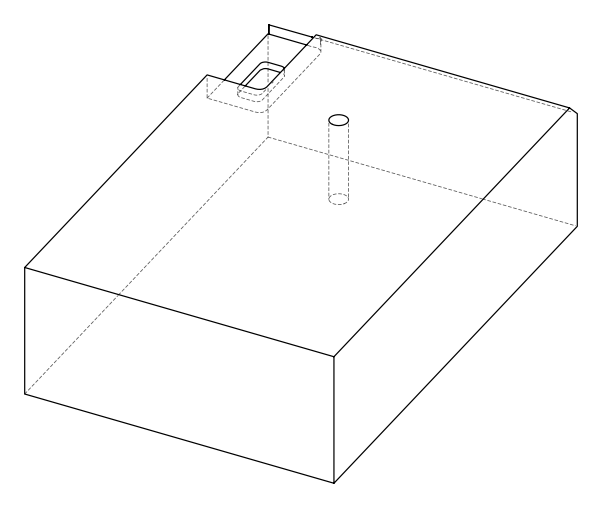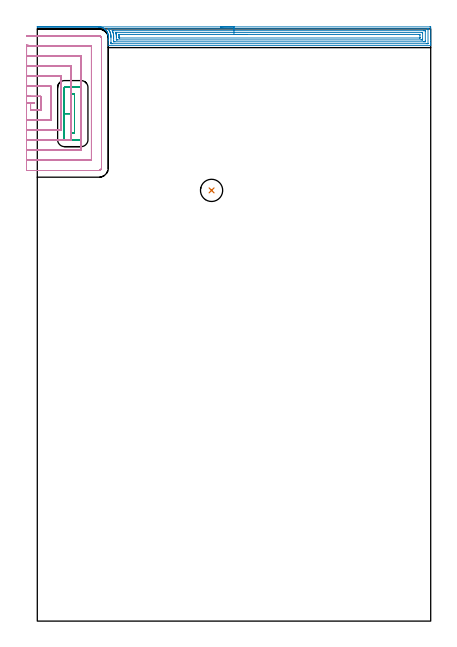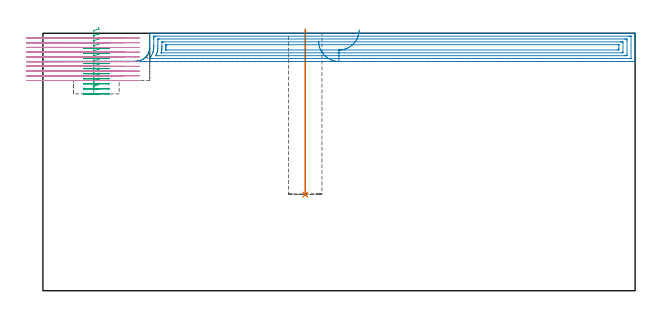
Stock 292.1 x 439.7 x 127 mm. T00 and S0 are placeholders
(PLAN: 4 operations, 2 tool changes, 47.2 min)
(1 INDEXABLE_INSERT_DRILL_BLIND_HOLE_FROM_SOLID | STEP1POCKET | NXT0302_004 | 0.33 min | 16943 mm3)
(2 AREA_MILL | FG_CHAMFER_SURFACE | UGT0205_001 | 10.31 min | 27567 mm3)
(3 MILL_RECTANGULAR_POCKET | POCKET_RECTANGULAR_STRAIGHT | NXT0201_013 | Follow Part, ap 2.5, ae 75% | 5.16 min | 32301 mm3)
(4 MILL_SLOT | SLOT_PARTIAL_RECTANGULAR | NXT0201_013 | Follow Part, ap 2.5, ae 75% | 31.39 min | 105203 mm3)
(TOOL NXT0302_004 | Index. Insert Drill 16.5mm [880-D1650L20-05] | D16.5 PA176 FL83 Z2)
(TOOL UGT0205_001 | Chamfer Mill 20 x 3 x 45 deg. | D20 FL50 Z2)
(TOOL NXT0201_013 | ENDMILL 10mm | D10 FL30 Z4)
(OP 1 INDEXABLE_INSERT_DRILL_BLIND_HOLE_FROM_SOLID)
G17 G21 G94 G90
T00 M6
G54
G17 G0 G90 X129.4 Y319.8 S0 M3
G43 Z137. H1
G94 G81 G98 Z47.4 F250. R129.
G80
M5
M2
(OP 2 AREA_MILL)
G17 G21 G94 G90
T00 M6
G54
G17 G0 G90 X136.016 Y441.2 S1061 M3
G43 Z137. H0
Z123.1
G94 G1 X136.054 Z122.229 F250.
X136.168 Z121.364
X136.357 Z120.512
X136.619 Z119.68
X136.953 Z118.874
X137.356 Z118.1
X137.824 Z117.364
X138.356 Z116.672
X138.945 Z116.029
X139.588 Z115.44
X140.28 Z114.909
X141.016 Z114.44
X141.79 Z114.037
X142.596 Z113.703
X143.428 Z113.441
X144.279 Z113.252
X145.144 Z113.138
X146.016 Z113.1
X291.494
X292.006 Y441.195 Z113.103
X292.09 Y441.192 Z113.106
X292.1 Y441.103 Z113.194
Y431.183 Z123.112
Y429.745 Z124.552
Y428.555 Z125.74
Y427.927 Z126.373
Y427.571 Z126.728
X292.097 Y427.433 Z126.859
X292.09 Y427.302 Z126.988
X291.94 Y427.3 Z127.
X52.749
X52.71 Y427.304 Z126.991
X52.7 Y427.384 Z126.914
X52.699 Y431.283 Z123.016
X52.698 Y432.059 Z122.234
Y433.64 Z120.655
X52.681 Y434.532 Z119.763
X52.652 Y434.949 Z119.345
X52.629 Y435.126 Z119.168
X52.599 Y435.366 Z118.931
X52.587 Y435.425 Z118.871
X52.555 Y435.564 Z118.732
X52.484 Y435.874 Z118.424
X52.357 Y436.319 Z117.98
X52.313 Y436.441 Z117.859
X52.193 Y436.769 Z117.531
X51.996 Y437.211 Z117.087
X51.94 Y437.317 Z116.981
X51.704 Y437.764 Z116.534
X51.598 Y437.936 Z116.363
X51.484 Y438.104 Z116.196
X51.367 Y438.257 Z116.043
X51.159 Y438.531 Z115.768
X51.113 Y438.584 Z115.715
X51.072 Y438.631 Z115.666
X51.006 Y438.71 Z115.589
X50.81 Y438.94 Z115.359
X50.756 Y438.995 Z115.302
X50.345 Y439.374 Z114.922
X49.916 Y439.732 Z114.566
X49.698 Y439.888 Z114.411
X49.364 Y440.099 Z114.2
X49.022 Y440.294 Z114.005
X48.578 Y440.504 Z113.793
X48.127 Y440.689 Z113.61
X48.068 Y440.71 Z113.589
X47.869 Y440.779 Z113.517
X47.531 Y440.874 Z113.424
X47.49 Y440.884 Z113.414
X47.394 Y440.906 Z113.389
X47.233 Y440.946 Z113.352
X47.167 Y440.959 Z113.34
X46.935 Y441.003 Z113.296
X46.786 Y441.026 Z113.273
X46.65 Y441.044 Z113.255
X46.637 Y441.046 Z113.253
X46.488 Y441.062 Z113.234
X46.389 Y441.069 Z113.225
X46.309 Y441.076 Z113.219
X46.265 Y441.079 Z113.215
X46.211 Y441.084 Z113.211
X46.056 Y441.092 Z113.206
X45.828 Y441.099 Z113.201
X45.746 Z113.2
X45.701 Y441.1
X0.092
X0.005 Y441.103 Z113.189
X-0.01 Y441.134 Z113.157
X-0.013 Y441.137 Z113.154
X-0.056 Y441.187 Z113.102
X0.007 Y441.197 Z113.098
X0.055 Y441.199 Z113.1
X0.092 Y441.2
X146.016
Y439.786 Z114.514
X289.709 Y439.785 Z114.515
X289.873 Y439.784 Z114.516
X290.055 Y439.779 Z114.521
X290.091 Y439.777 Z114.523
X290.095 Y439.752 Z114.548
X290.097 Y439.724 Z114.576
X290.1 Y439.562 Z114.738
X290.099 Y428.919 Z125.381
X290.096 Y428.816 Z125.484
X290.091 Y428.749 Z125.551
X290.087 Y428.721 Z125.579
X290.072 Y428.72 Z125.58
X289.709 Y428.715 Z125.585
X289.546
X288.816 Y428.714 Z125.586
X55.71
X54.981 Y428.716 Z125.584
X54.814 Y428.718 Z125.582
X54.709 Y428.722 Z125.578
X54.706 Y428.754 Z125.546
X54.701 Y428.829 Z125.471
X54.7 Y429.431 Z124.869
X54.699 Y429.707 Z124.593
X54.697 Y433.214 Z121.086
X54.691 Y433.812 Z120.488
X54.686 Y434.101 Z120.199
X54.663 Y434.688 Z119.612
X54.639 Y435.024 Z119.276
X54.569 Y435.564 Z118.736
X54.457 Y436.079 Z118.221
X54.354 Y436.441 Z117.859
X54.292 Y436.649 Z117.651
X54.088 Y437.219 Z117.081
X54.046 Y437.317 Z116.983
X54.012 Y437.392 Z116.908
X53.603 Y438.193 Z116.107
X53.452 Y438.451 Z115.849
X53.196 Y438.83 Z115.47
X53.016 Y439.069 Z115.231
X52.473 Y439.778 Z114.522
X54.088 Y439.785 Z114.515
X146.016 Y439.786 Z114.514
Y438.371 Z115.929
X287.031
X287.745 Y438.369 Z115.931
X287.924 Y438.365 Z115.935
X288.09 Y438.359 Z115.941
X288.095 Y438.193 Z116.107
X288.099 Y438.021 Z116.279
X288.1 Y431.011 Z123.289
X288.095 Y430.307 Z123.993
X288.093 Y430.141 Z124.159
X287.924 Y430.136 Z124.164
X287.212 Y430.13 Z124.17
X287.031 Y430.129 Z124.171
X57.658
X56.945 Y430.131 Z124.169
X56.766 Y430.134 Z124.166
X56.715 Y430.135 Z124.165
X56.705 Y430.242 Z124.058
X56.701 Y430.307 Z123.993
X56.699 Y430.372 Z123.928
Y431.183 Z123.117
X56.698 Y433.002 Z121.298
X56.694 Y433.812 Z120.488
X56.693 Y433.883 Z120.417
X56.669 Y434.688 Z119.612
X56.665 Y434.787 Z119.513
X56.577 Y435.564 Z118.736
X56.548 Y435.778 Z118.522
X56.391 Y436.441 Z117.859
X56.249 Y436.948 Z117.352
X56.111 Y437.317 Z116.983
X55.873 Y437.905 Z116.395
X55.734 Y438.193 Z116.107
X55.692 Y438.284 Z116.016
X55.663 Y438.356 Z115.944
X55.661 Y438.366 Z115.934
X55.667 Y438.367 Z115.933
X55.693 Y438.37 Z115.93
X55.873 Y438.371 Z115.929
X56.584
X146.016
Y436.957 Z117.343
X285.613
X285.969 Y436.953 Z117.347
X286.033 Y436.95 Z117.35
X286.09 Y436.945 Z117.355
X286.1 Y436.441 Z117.859
X286.099 Y432.059 Z122.241
X286.09 Y431.641 Z122.659
X286.079 Y431.55 Z122.75
X285.948 Y431.547 Z122.753
X285.771 Y431.544 Z122.756
X285.246 Y431.543 Z122.757
X284.88
X59.443
X59.075 Y431.545 Z122.755
X58.774 Y431.55 Z122.75
X58.708 Y431.552 Z122.748
X58.705 Y431.668 Z122.632
X58.699 Y431.914 Z122.386
X58.695 Y433.671 Z120.629
X58.692 Y433.812 Z120.488
X58.674 Y434.567 Z119.733
X58.666 Y434.688 Z119.612
X58.597 Y435.519 Z118.781
X58.592 Y435.564 Z118.736
X58.551 Y435.889 Z118.411
X58.426 Y436.441 Z117.859
X58.391 Y436.598 Z117.702
X58.313 Y436.928 Z117.372
X58.314 Y436.952 Z117.348
X58.322 Y436.953 Z117.347
X58.354 Y436.955 Z117.345
X58.419 Y436.957 Z117.343
X58.551
X146.016
Y435.543 Z118.757
X283.483
X283.9 Y435.536 Z118.764
X284.09 Y435.528 Z118.772
X284.093 Y435.418 Z118.882
X284.099 Y434.938 Z119.362
Y433.186 Z121.114
X284.093 Y432.976 Z121.324
X284.09 Y432.963 Z121.337
X284.085 Y432.961 Z121.339
X284.06 Y432.959 Z121.341
X284.006 Y432.957 Z121.343
X283.897
X61.206
X60.796 Y432.964 Z121.336
X60.707 Y432.969 Z121.331
X60.703 Y433.032 Z121.268
X60.7 Y433.095 Z121.205
X60.696 Y433.459 Z120.841
X60.69 Y433.812 Z120.488
X60.679 Y434.351 Z119.949
X60.664 Y434.688 Z119.612
X60.624 Y435.281 Z119.019
X60.613 Y435.507 Z118.793
Y435.537 Z118.763
X60.631 Y435.539 Z118.761
X60.684 Y435.541 Z118.759
X60.793 Y435.542 Z118.758
X146.016 Y435.543 Z118.757
X146.888 Z118.795
X147.752 Z118.909
X148.604 Z119.098
X149.436 Z119.36
X150.242 Z119.694
X151.016 Z120.097
X151.752 Z120.565
X152.444 Z121.097
X153.087 Z121.686
X153.676 Z122.329
X154.207 Z123.021
X154.676 Z123.757
X155.079 Z124.531
X155.413 Z125.337
X155.675 Z126.169
X155.864 Z127.021
X155.978 Z127.885
X156.016 Z128.757
G0 Z137.
M5
M2
(OP 3 MILL_RECTANGULAR_POCKET)
G17 G21 G94 G90
T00 M6
G54
G17 G0 G90 X27.6 Y387.805 S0 M3
G43 Z137. H0
Z130.
G94 G1 Y391.3 Z129.063 F250.
X25.1 Z128.394
Y376.8 Z124.508
Y362.3 F500.
X27.6
Y391.3
X25.1
Y376.8
X20.1
Y357.4
X20.105 Y357.345
X20.145 Y357.305
X20.2 Y357.3
X32.5
X32.555 Y357.305
X32.595 Y357.345
X32.6 Y357.4
Y396.2
X32.595 Y396.255
X32.555 Y396.295
X32.5 Y396.3
X20.2
X20.145 Y396.295
X20.105 Y396.255
X20.1 Y396.2
Y376.8
Y375.8
G0 X27.6 Y387.805 Z127.508
G1 Y391.3 Z126.572 F250.
X25.1 Z125.902
Y376.8 Z122.017
Y362.3 F500.
X27.6
Y391.3
X25.1
Y376.8
X20.1
Y357.4
X20.105 Y357.345
X20.145 Y357.305
X20.2 Y357.3
X32.5
X32.555 Y357.305
X32.595 Y357.345
X32.6 Y357.4
Y396.2
X32.595 Y396.255
X32.555 Y396.295
X32.5 Y396.3
X20.2
X20.145 Y396.295
X20.105 Y396.255
X20.1 Y396.2
Y376.8
Y375.8
G0 X27.6 Y387.805 Z125.017
G1 Y391.3 Z124.08 F250.
X25.1 Z123.41
Y376.8 Z119.525
Y362.3 F500.
X27.6
Y391.3
X25.1
Y376.8
X20.1
Y357.4
X20.105 Y357.345
X20.145 Y357.305
X20.2 Y357.3
X32.5
X32.555 Y357.305
X32.595 Y357.345
X32.6 Y357.4
Y396.2
X32.595 Y396.255
X32.555 Y396.295
X32.5 Y396.3
X20.2
X20.145 Y396.295
X20.105 Y396.255
X20.1 Y396.2
Y376.8
Y375.8
G0 X27.6 Y387.805 Z122.525
G1 Y391.3 Z121.588 F250.
X25.1 Z120.919
Y376.8 Z117.033
Y362.3 F500.
X27.6
Y391.3
X25.1
Y376.8
X20.1
Y357.4
X20.105 Y357.345
X20.145 Y357.305
X20.2 Y357.3
X32.5
X32.555 Y357.305
X32.595 Y357.345
X32.6 Y357.4
Y396.2
X32.595 Y396.255
X32.555 Y396.295
X32.5 Y396.3
X20.2
X20.145 Y396.295
X20.105 Y396.255
X20.1 Y396.2
Y376.8
Y375.8
G0 X27.6 Y387.805 Z120.033
G1 Y391.3 Z119.097 F250.
X25.1 Z118.427
Y376.8 Z114.542
Y362.3 F500.
X27.6
Y391.3
X25.1
Y376.8
X20.1
Y357.4
X20.105 Y357.345
X20.145 Y357.305
X20.2 Y357.3
X32.5
X32.555 Y357.305
X32.595 Y357.345
X32.6 Y357.4
Y396.2
X32.595 Y396.255
X32.555 Y396.295
X32.5 Y396.3
X20.2
X20.145 Y396.295
X20.105 Y396.255
X20.1 Y396.2
Y376.8
Y375.8
G0 X27.6 Y387.805 Z117.542
G1 Y391.3 Z116.605 F250.
X25.1 Z115.935
Y376.8 Z112.05
Y362.3 F500.
X27.6
Y391.3
X25.1
Y376.8
X20.1
Y357.4
X20.105 Y357.345
X20.145 Y357.305
X20.2 Y357.3
X32.5
X32.555 Y357.305
X32.595 Y357.345
X32.6 Y357.4
Y396.2
X32.595 Y396.255
X32.555 Y396.295
X32.5 Y396.3
X20.2
X20.145 Y396.295
X20.105 Y396.255
X20.1 Y396.2
Y376.8
Y375.8
G0 X27.6 Y387.805 Z115.05
G1 Y391.3 Z114.113 F250.
X25.1 Z113.444
Y376.8 Z109.558
Y362.3 F500.
X27.6
Y391.3
X25.1
Y376.8
X20.1
Y357.4
X20.105 Y357.345
X20.145 Y357.305
X20.2 Y357.3
X32.5
X32.555 Y357.305
X32.595 Y357.345
X32.6 Y357.4
Y396.2
X32.595 Y396.255
X32.555 Y396.295
X32.5 Y396.3
X20.2
X20.145 Y396.295
X20.105 Y396.255
X20.1 Y396.2
Y376.8
Y375.8
G0 X27.6 Y387.805 Z112.558
G1 Y391.3 Z111.622 F250.
X25.1 Z110.952
Y376.8 Z107.067
Y362.3 F500.
X27.6
Y391.3
X25.1
Y376.8
X20.1
Y357.4
X20.105 Y357.345
X20.145 Y357.305
X20.2 Y357.3
X32.5
X32.555 Y357.305
X32.595 Y357.345
X32.6 Y357.4
Y396.2
X32.595 Y396.255
X32.555 Y396.295
X32.5 Y396.3
X20.2
X20.145 Y396.295
X20.105 Y396.255
X20.1 Y396.2
Y376.8
Y375.8
G0 X27.6 Y387.805 Z110.067
G1 Y391.3 Z109.13 F250.
X25.1 Z108.46
Y376.8 Z104.575
Y362.3 F500.
X27.6
Y391.3
X25.1
Y376.8
X20.1
Y357.4
X20.105 Y357.345
X20.145 Y357.305
X20.2 Y357.3
X32.5
X32.555 Y357.305
X32.595 Y357.345
X32.6 Y357.4
Y396.2
X32.595 Y396.255
X32.555 Y396.295
X32.5 Y396.3
X20.2
X20.145 Y396.295
X20.105 Y396.255
X20.1 Y396.2
Y376.8
Y375.8
G0 X27.6 Y387.805 Z107.575
G1 Y391.3 Z106.638 F250.
X25.1 Z105.969
Y376.8 Z102.083
Y362.3 F500.
X27.6
Y391.3
X25.1
Y376.8
X20.1
Y357.4
X20.105 Y357.345
X20.145 Y357.305
X20.2 Y357.3
X32.5
X32.555 Y357.305
X32.595 Y357.345
X32.6 Y357.4
Y396.2
X32.595 Y396.255
X32.555 Y396.295
X32.5 Y396.3
X20.2
X20.145 Y396.295
X20.105 Y396.255
X20.1 Y396.2
Y376.8
Y375.8
G0 X27.6 Y387.805 Z105.083
G1 Y391.3 Z104.147 F250.
X25.1 Z103.477
Y376.8 Z99.592
Y362.3 F500.
X27.6
Y391.3
X25.1
Y376.8
X20.1
Y357.4
X20.105 Y357.345
X20.145 Y357.305
X20.2 Y357.3
X32.5
X32.555 Y357.305
X32.595 Y357.345
X32.6 Y357.4
Y396.2
X32.595 Y396.255
X32.555 Y396.295
X32.5 Y396.3
X20.2
X20.145 Y396.295
X20.105 Y396.255
X20.1 Y396.2
Y376.8
Y375.8
G0 X27.6 Y387.805 Z102.592
G1 Y391.3 Z101.655 F250.
X25.1 Z100.985
Y376.8 Z97.1
Y362.3 F500.
X27.6
Y391.3
X25.1
Y376.8
X20.1
Y357.4
X20.105 Y357.345
X20.145 Y357.305
X20.2 Y357.3
X32.5
X32.555 Y357.305
X32.595 Y357.345
X32.6 Y357.4
Y396.2
X32.595 Y396.255
X32.555 Y396.295
X32.5 Y396.3
X20.2
X20.145 Y396.295
X20.105 Y396.255
X20.1 Y396.2
Y376.8
Y375.8
G0 Z137.
M5
M2
(OP 4 MILL_SLOT)
G17 G21 G94 G90
T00 M6
G54
G17 G0 G90 X-7.999 Y384.706 S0 M3
G43 Z137. H0
Z124.67
G94 G1 X-5. Y384.62 F250.
G3 X-3.571 Y384.6 R50. F500.
G1 X-2.3
X-5.
Y379.6
X2.7
Y389.6
X-3.571
G2 X-5. Y389.623 R45.
G1 X-7.998 Y389.718 F250.
X-8. Y372.1
X-5.
X10.2 F500.
Y397.1
X-3.571
G2 X-5. Y397.127 R37.5
G1 X-7.998 Y397.242 F250.
X-8. Y364.6
X-5.
X17.7 F500.
Y404.6
X-3.571
G2 X-5. Y404.634 R30.
G1 X-7.997 Y404.777 F250.
X-8. Y357.1
X-5.
X25.2 F500.
Y357.3
Y360.3 F250.
Y393.3 F500.
Y396.3 F250.
Y412.1 F500.
X-3.571
G2 X-5. Y412.145 R22.5
G1 X-7.994 Y412.336 F250.
X-8. Y349.6
X-5.
X32.7 F500.
Y419.6
X-3.571
G2 X-5. Y419.668 R15.
G1 X-7.986 Y419.954 F250.
X-8. Y342.1
X-5.
X40.2 F500.
Y427.1
X-3.571
G2 X-5. Y427.237 R7.5
G1 X-7.945 Y427.809 F250.
X-8. Y334.6
X-5.
X45.8 F500.
G3 X47.7 Y336.5 R1.9
G1 Y432.7
G3 X45.8 Y434.6 R1.9
G1 X-3.571
X-6.571 F250.
G0 X-7.999 Y384.706 Z122.34
G1 X-5. Y384.62
G3 X-3.571 Y384.6 R50. F500.
G1 X-2.3
X-5.
Y379.6
X2.7
Y389.6
X-3.571
G2 X-5. Y389.623 R45.
G1 X-7.998 Y389.718 F250.
X-8. Y372.1
X-5.
X10.2 F500.
Y397.1
X-3.571
G2 X-5. Y397.127 R37.5
G1 X-7.998 Y397.242 F250.
X-8. Y364.6
X-5.
X17.7 F500.
Y404.6
X-3.571
G2 X-5. Y404.634 R30.
G1 X-7.997 Y404.777 F250.
X-8. Y357.1
X-5.
X25.2 F500.
Y357.3
Y360.3 F250.
Y393.3 F500.
Y396.3 F250.
Y412.1 F500.
X-3.571
G2 X-5. Y412.145 R22.5
G1 X-7.994 Y412.336 F250.
X-8. Y349.6
X-5.
X32.7 F500.
Y419.6
X-3.571
G2 X-5. Y419.668 R15.
G1 X-7.986 Y419.954 F250.
X-8. Y342.1
X-5.
X40.2 F500.
Y427.1
X-3.571
G2 X-5. Y427.237 R7.5
G1 X-7.945 Y427.809 F250.
X-8. Y334.6
X-5.
X45.8 F500.
G3 X47.7 Y336.5 R1.9
G1 Y432.7
G3 X45.8 Y434.6 R1.9
G1 X-3.571
X-6.571 F250.
G0 X-8. Y384.622 Z120.01
G1 X-5. Y384.601
G3 X-4.661 Y384.6 R50. F500.
G1 X-2.3
X-5.
Y379.6
X2.7
Y389.6
X-4.661
G2 X-5. Y389.601 R45.
G1 X-8. Y389.624 F250.
Y372.1
X-5.
X10.2 F500.
Y397.1
X-4.661
G2 X-5. Y397.102 R37.5
G1 X-8. Y397.129 F250.
Y364.6
X-5.
X17.7 F500.
Y404.6
X-4.661
G2 X-5. Y404.602 R30.
G1 X-8. Y404.636 F250.
Y357.1
X-5.
X25.2 F500.
Y357.3
Y360.3 F250.
Y393.3 F500.
Y396.3 F250.
Y412.1 F500.
X-4.661
G2 X-5. Y412.103 R22.5
G1 X-8. Y412.148 F250.
Y349.6
X-5.
X32.7 F500.
Y419.6
X-4.661
G2 X-5. Y419.604 R15.
G1 X-7.999 Y419.672 F250.
X-8. Y342.1
X-5.
X40.2 F500.
Y427.1
X-4.661
G2 X-5. Y427.108 R7.5
G1 X-7.997 Y427.243 F250.
X-8. Y334.6
X-5.
X45.8 F500.
G3 X47.7 Y336.5 R1.9
G1 Y432.7
G3 X45.8 Y434.6 R1.9
G1 X-4.661
X-7.661 F250.
G0 X-8. Y384.6 Z117.68
G1 X-5.
X-2.3 F500.
X-5.
Y379.6
X2.7
Y389.6
X-5.
X-8. F250.
Y372.1
X-5.
X10.2 F500.
Y397.1
X-5.
X-8. F250.
Y364.6
X-5.
X17.7 F500.
Y404.6
X-5.
X-8. F250.
Y357.1
X-5.
X25.2 F500.
Y357.3
Y360.3 F250.
Y393.3 F500.
Y396.3 F250.
Y412.1 F500.
X-5.
X-8. F250.
Y349.6
X-5.
X32.7 F500.
Y419.6
X-5.
X-8. F250.
Y342.1
X-5.
X40.2 F500.
Y427.1
X-5.
X-8. F250.
Y334.6
X-5.
X45.8 F500.
G3 X47.7 Y336.5 R1.9
G1 Y432.7
G3 X45.8 Y434.6 R1.9
G1 X-5.
X-8. F250.
G0 Y384.6 Z115.35
G1 X-5.
X-2.3 F500.
X-5.
Y379.6
X2.7
Y389.6
X-5.
X-8. F250.
Y372.1
X-5.
X10.2 F500.
Y397.1
X-5.
X-8. F250.
Y364.6
X-5.
X17.7 F500.
Y404.6
X-5.
X-8. F250.
Y357.1
X-5.
X25.2 F500.
Y357.3
Y360.3 F250.
Y393.3 F500.
Y396.3 F250.
Y412.1 F500.
X-5.
X-8. F250.
Y349.6
X-5.
X32.7 F500.
Y419.6
X-5.
X-8. F250.
Y342.1
X-5.
X40.2 F500.
Y427.1
X-5.
X-8. F250.
Y334.6
X-5.
X45.8 F500.
G3 X47.7 Y336.5 R1.9
G1 Y432.7
G3 X45.8 Y434.6 R1.9
G1 X-5.
X-8. F250.
G0 Y384.6 Z113.02
G1 X-5.
X-2.3 F500.
X-5.
Y379.6
X2.7
Y389.6
X-5.
X-8. F250.
Y372.1
X-5.
X10.2 F500.
Y397.1
X-5.
X-8. F250.
Y364.6
X-5.
X17.7 F500.
Y404.6
X-5.
X-8. F250.
Y357.1
X-5.
X25.2 F500.
Y357.3
Y360.3 F250.
Y393.3 F500.
Y396.3 F250.
Y412.1 F500.
X-5.
X-8. F250.
Y349.6
X-5.
X32.7 F500.
Y419.6
X-5.
X-8. F250.
Y342.1
X-5.
X40.2 F500.
Y427.1
X-5.
X-8. F250.
Y334.6
X-5.
X45.8 F500.
G3 X47.7 Y336.5 R1.9
G1 Y432.7
G3 X45.8 Y434.6 R1.9
G1 X-5.
X-8. F250.
G0 Y384.6 Z110.69
G1 X-5.
X-2.3 F500.
X-5.
Y379.6
X2.7
Y389.6
X-5.
X-8. F250.
Y372.1
X-5.
X10.2 F500.
Y397.1
X-5.
X-8. F250.
Y364.6
X-5.
X17.7 F500.
Y404.6
X-5.
X-8. F250.
Y357.1
X-5.
X25.2 F500.
Y357.3
Y360.3 F250.
Y393.3 F500.
Y396.3 F250.
Y412.1 F500.
X-5.
X-8. F250.
Y349.6
X-5.
X32.7 F500.
Y419.6
X-5.
X-8. F250.
Y342.1
X-5.
X40.2 F500.
Y427.1
X-5.
X-8. F250.
Y334.6
X-5.
X45.8 F500.
G3 X47.7 Y336.5 R1.9
G1 Y432.7
G3 X45.8 Y434.6 R1.9
G1 X-5.
X-8. F250.
G0 Y384.6 Z108.36
G1 X-5.
X-2.3 F500.
X-5.
Y379.6
X2.7
Y389.6
X-5.
X-8. F250.
Y372.1
X-5.
X10.2 F500.
Y397.1
X-5.
X-8. F250.
Y364.6
X-5.
X17.7 F500.
Y404.6
X-5.
X-8. F250.
Y357.1
X-5.
X25.2 F500.
Y357.3
Y360.3 F250.
Y393.3 F500.
Y396.3 F250.
Y412.1 F500.
X-5.
X-8. F250.
Y349.6
X-5.
X32.7 F500.
Y419.6
X-5.
X-8. F250.
Y342.1
X-5.
X40.2 F500.
Y427.1
X-5.
X-8. F250.
Y334.6
X-5.
X45.8 F500.
G3 X47.7 Y336.5 R1.9
G1 Y432.7
G3 X45.8 Y434.6 R1.9
G1 X-5.
X-8. F250.
G0 Y384.6 Z106.03
G1 X-5.
X-2.3 F500.
X-5.
Y379.6
X2.7
Y389.6
X-5.
X-8. F250.
Y372.1
X-5.
X10.2 F500.
Y397.1
X-5.
X-8. F250.
Y364.6
X-5.
X17.7 F500.
Y404.6
X-5.
X-8. F250.
Y357.1
X-5.
X25.2 F500.
Y357.3
Y360.3 F250.
Y393.3 F500.
Y396.3 F250.
Y412.1 F500.
X-5.
X-8. F250.
Y349.6
X-5.
X32.7 F500.
Y419.6
X-5.
X-8. F250.
Y342.1
X-5.
X40.2 F500.
Y427.1
X-5.
X-8. F250.
Y334.6
X-5.
X45.8 F500.
G3 X47.7 Y336.5 R1.9
G1 Y432.7
G3 X45.8 Y434.6 R1.9
G1 X-5.
X-8. F250.
G0 Y384.6 Z103.7
G1 X-5.
X-2.3 F500.
X-5.
Y379.6
X2.7
Y389.6
X-5.
X-8. F250.
Y372.1
X-5.
X10.2 F500.
Y397.1
X-5.
X-8. F250.
Y364.6
X-5.
X17.7 F500.
Y404.6
X-5.
X-8. F250.
Y357.1
X-5.
X25.2 F500.
Y357.3
Y360.3 F250.
Y393.3 F500.
Y396.3 F250.
Y412.1 F500.
X-5.
X-8. F250.
Y349.6
X-5.
X32.7 F500.
Y419.6
X-5.
X-8. F250.
Y342.1
X-5.
X40.2 F500.
Y427.1
X-5.
X-8. F250.
Y334.6
X-5.
X45.8 F500.
G3 X47.7 Y336.5 R1.9
G1 Y432.7
G3 X45.8 Y434.6 R1.9
G1 X-5.
X-8. F250.
G0 Z137.
M5
M2
